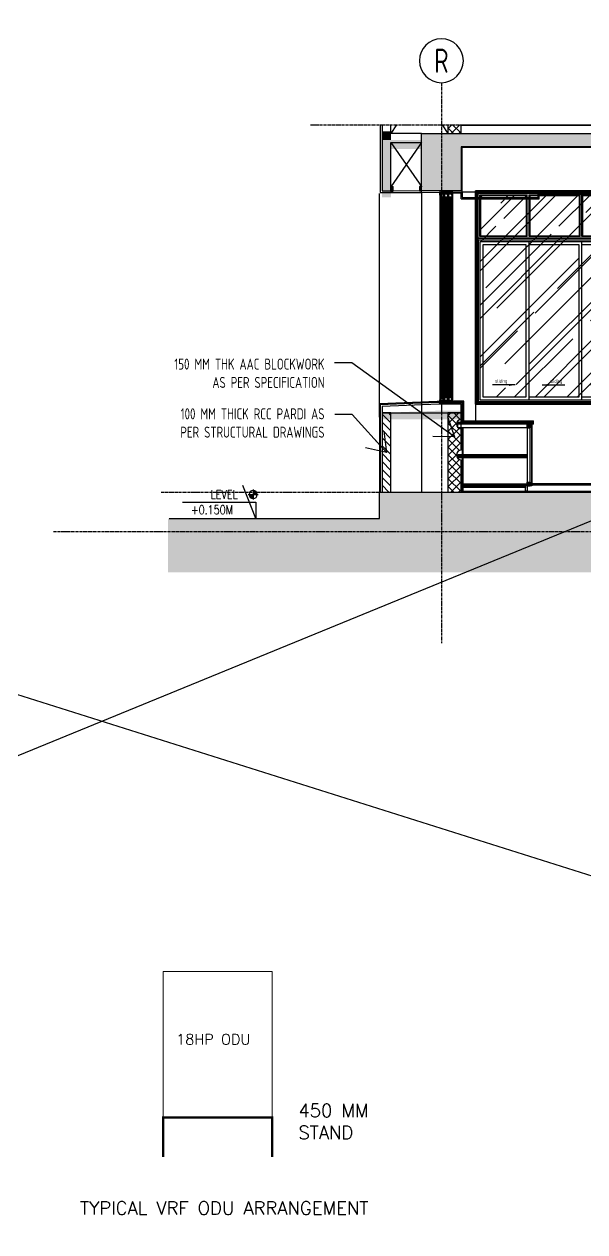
# Model space of a CAD drawing. Header units: millimetres. Extents: x -661525 to 498941, y 282148 to 1359693.
# Drawn here: x -233309 to -226932, y 964038 to 977760 of the extents above; entities that cross this region are included whole.
import ezdxf
from ezdxf.enums import TextEntityAlignment as Align

# ---------------------------------------------------------------- set-up
doc = ezdxf.new("R2010")
doc.units = ezdxf.units.MM
doc.header["$LTSCALE"] = 2.5
doc.linetypes.add('CENTER', pattern=[2, 1.25, -0.25, 0.25, -0.25])
doc.layers.get('0').update_dxf_attribs({"linetype": 'CONTINUOUS'})
for name, color, linetype in [('00', 5, 'CONTINUOUS'), ('A-ALU-SECTION', 11, 'CONTINUOUS'), ('A-ANNO-DIMS', 11, 'CONTINUOUS'), ('A-ANNO-GRID', 5, 'CENTER'), ('A-ANNO-LEVL', 7, 'CONTINUOUS'), ('A-COLS', 7, 'CONTINUOUS'), ('A-COLS-PATT', 252, 'CONTINUOUS'), ('A-ELEV', 8, 'CONTINUOUS'), ('A-ELEV-MEDM', 34, 'CONTINUOUS'), ('A-ELEV-THIN', 8, 'CONTINUOUS'), ('A-ELEV-VERY-THIN', 5, 'CONTINUOUS'), ('A-FLOR-OPEN', 6, 'CONTINUOUS'), ('A-GLAZ', 5, 'CONTINUOUS'), ('A-SECT', 1, 'CONTINUOUS'), ('A-WALL', 8, 'CONTINUOUS'), ('A-WALL-JAMB', 11, 'CONTINUOUS'), ('A-WALL-PATT-200', 5, 'CONTINUOUS'), ('A-WALL-PLAS', 8, 'CONTINUOUS'), ('I-ANNO-NOTE', 11, 'CONTINUOUS'), ('I-ELEV-HEVY', 4, 'CONTINUOUS'), ('I-ELEV-LITE', 8, 'CONTINUOUS'), ('I-GLAZ', 9, 'CONTINUOUS'), ('I-SECT', 3, 'CONTINUOUS'), ('I-SECT-MEDM', 4, 'CONTINUOUS'), ('STONE', 9, 'CONTINUOUS'), ('vemcpl-ahu', 6, 'CONTINUOUS')]:
    doc.layers.add(name, color=color, linetype=linetype)
for name, color, linetype, lineweight in [('Elevation Dark - Cill-Staircase', 4, 'CONTINUOUS', 30), ('Elevation Light - Plaster-Tile Drop', 8, 'CONTINUOUS', 18), ('vemcpl-comment', 255, 'CONTINUOUS', 5), ('VEMCPL-ODU', 6, 'CONTINUOUS', 0), ('Wall - Stone Hatch', 252, 'CONTINUOUS', 13)]:
    doc.layers.add(name, color=color, linetype=linetype, lineweight=lineweight)
doc.styles.add('COMPLEX', font='complex.shx', dxfattribs={"width": 0.8})
doc.styles.add('ISOCP', font='isocp.shx', dxfattribs={"width": 0.8})
doc.styles.add('ROMANS', font='romans.shx', dxfattribs={"height": 125})
doc.styles.get("Standard").update_dxf_attribs({"font": 'txt.shx', "height": 1})
doc.dimstyles.new('D-outside 1-20', dxfattribs={"dimscale": 20, "dimtxt": 3.5, "dimasz": 1.25, "dimexe": 0.5, "dimexo": 0, "dimgap": 0.1, "dimtad": 0, "dimdec": 0, "dimdsep": 46, "dimtxsty": 'Standard', "dimcen": 3, "dimdle": 50, "dimclrd": 252, "dimclre": 252, "dimclrt": 256, "dimadec": 0, "dimazin": 0, "dimtfac": 1, "dimtdec": 0, "dimtmove": 2, "dimatfit": 2, "dimfxl": 1, "dimlwd": -1, "dimlwe": -1, "dimarcsym": 0})
doc.dimstyles.new('TICK100', dxfattribs={"dimtxt": 250, "dimasz": 200, "dimexe": 150, "dimexo": 10, "dimgap": 50, "dimtad": 0, "dimdec": 0, "dimrnd": 5, "dimzin": 1, "dimdsep": 46, "dimtxsty": 'COMPLEX', "dimblk1": 'ARCHTICK', "dimblk2": 'ARCHTICK', "dimsah": 1, "dimcen": 0.09375, "dimdle": 150, "dimclrd": 11, "dimclre": 11, "dimclrt": 7, "dimadec": 0, "dimazin": 0, "dimtfac": 1, "dimtdec": 0, "dimtofl": 0, "dimtmove": 0, "dimatfit": 3, "dimldrblk": 'OPEN90', "dimfxl": 1, "dimtolj": 1, "dimtzin": 1, "dimarcsym": 0})

# ---------------------------------------------------------------- blocks, each defined once
blk = doc.blocks.new('floor 1')
at = {"layer": 'Elevation Light - Plaster-Tile Drop'}
h = blk.add_hatch(dxfattribs=at)
h.set_pattern_fill('AR-SAND', color=256, style=0)
h.set_pattern_definition([(37.5, (3830731.42, 983927.553), (-1.60003, 48.94132), [0, -38.608, 0, -43.18, 0, -41.275]), (7.5, (3830731.42, 983927.553), (44.95233, 71.6825), [0, -20.828, 0, -34.798, 0, -13.335]), (327.5, (3830700.177, 983927.553), (79.09924, 0.14372), [0, -12.7, 0, -45.72, 0, -59.69]), (317.5, (3830700.18, 983927.55), (76.35565, 22.29293), [0, -6.35, 0, -29.972, 0, -34.29])])
h.paths.add_polyline_path([(3830756, 984018), (3830731, 984018), (3830731, 983928), (3830756, 983928)])
h.paths.add_polyline_path([(3841805, 983928), (3841805, 984018), (3830756, 984018), (3830756, 983928)])
at = {"layer": 'A-ELEV-VERY-THIN'}
for points in [[(3834343, 984113), (3831536, 984113), (3831536, 984103), (3842297, 984103)], [(3836219, 984113), (3831536, 984113)], [(3842299, 984103), (3842299, 984113), (3831536, 984113)], [(3831540, 984103), (3836219, 984103)], [(3836387, 984103), (3842297, 984103)]]:
    blk.add_lwpolyline(points, dxfattribs=at)
at = {"layer": 'A-SECT', "color": 11}
for points in [[(3830731, 984028), (3842304, 984028), (3842304, 984018), (3830731, 984018)], [(3830753, 984073), (3830743, 984073), (3830743, 984028), (3830753, 984028)], [(3842304, 984103), (3842294, 984103), (3842294, 984028), (3842304, 984028)]]:
    blk.add_lwpolyline(points, close=True, dxfattribs=at)
at = {"layer": 'A-WALL-PLAS'}
blk.add_lwpolyline([(3831536, 984113), (3831536, 984103)], dxfattribs=at)
blk = doc.blocks.new('W13-144-SECTION')
at = {"layer": 'Wall - Stone Hatch'}
h = blk.add_hatch(dxfattribs=at)
h.set_pattern_fill('ANSI36', color=256, scale=0.8, angle=270, style=0)
h.set_pattern_definition([(315, (339769.6994, 1020410.4174), (4.9391409, -1.3470384), [6.35, -1.27, 0, -1.27])])
h.paths.add_polyline_path([(347636, 1023305), (347492, 1023305), (347492, 1023330), (347636, 1023330)])
h.paths.add_polyline_path([(347633, 1023308), (347495, 1023308), (347495, 1023327), (347633, 1023327)], flags=16)
h = blk.add_hatch(dxfattribs=at)
h.set_pattern_fill('ANSI36', color=256, scale=0.8, angle=-90, style=0)
h.set_pattern_definition([(225, (347635.5302, 1024265.2113), (-4.9391409, -1.3470384), [6.35, -1.27, 0, -1.27])])
h.paths.add_polyline_path([(347633, 1020927), (347495, 1020927), (347495, 1020908), (347633, 1020908)], flags=16)
h.paths.add_polyline_path([(347636, 1020930), (347492, 1020930), (347492, 1020905), (347636, 1020905)])
at = {"layer": 'A-ALU-SECTION'}
for points in [[(347502, 1023246), (347502, 1023248), (347499, 1023248), (347499, 1023258), (347532, 1023258), (347532, 1023248), (347529, 1023248), (347529, 1023246), (347534, 1023246), (347534, 1023296), (347498, 1023296), (347498, 1023246), (347502, 1023246)], [(347532, 1023259), (347532, 1023295), (347499, 1023295), (347499, 1023259), (347532, 1023259)], [(347550, 1023246), (347550, 1023248), (347547, 1023248), (347547, 1023258), (347580, 1023258), (347580, 1023248), (347577, 1023248), (347577, 1023246), (347582, 1023246), (347582, 1023296), (347546, 1023296), (347546, 1023246), (347550, 1023246)], [(347580, 1023259), (347580, 1023295), (347547, 1023295), (347547, 1023259), (347580, 1023259)], [(347607, 1023246), (347607, 1023248), (347595, 1023248), (347595, 1023258), (347628, 1023258), (347628, 1023248), (347616, 1023248), (347616, 1023246), (347630, 1023246), (347630, 1023296), (347594, 1023296), (347594, 1023246), (347607, 1023246)], [(347628, 1023259), (347628, 1023295), (347595, 1023295), (347595, 1023259), (347628, 1023259)], [(347529, 1020988), (347529, 1020989), (347534, 1020989), (347534, 1020939), (347517, 1020939), (347517, 1020941), (347532, 1020941), (347532, 1020951), (347499, 1020951), (347499, 1020941), (347515, 1020941), (347515, 1020939), (347498, 1020939), (347498, 1020989), (347502, 1020989), (347502, 1020988), (347499, 1020988), (347499, 1020978), (347532, 1020978), (347532, 1020988), (347529, 1020988)], [(347532, 1020976), (347532, 1020952), (347499, 1020952), (347499, 1020976), (347532, 1020976)], [(347577, 1020988), (347577, 1020989), (347582, 1020989), (347582, 1020939), (347565, 1020939), (347565, 1020941), (347580, 1020941), (347580, 1020951), (347547, 1020951), (347547, 1020941), (347562, 1020941), (347562, 1020939), (347546, 1020939), (347546, 1020989), (347550, 1020989), (347550, 1020988), (347547, 1020988), (347547, 1020978), (347580, 1020978), (347580, 1020988), (347577, 1020988)], [(347580, 1020976), (347580, 1020952), (347547, 1020952), (347547, 1020976), (347580, 1020976)], [(347616, 1020988), (347616, 1020989), (347630, 1020989), (347630, 1020939), (347613, 1020939), (347613, 1020941), (347628, 1020941), (347628, 1020951), (347595, 1020951), (347595, 1020941), (347610, 1020941), (347610, 1020939), (347594, 1020939), (347594, 1020989), (347607, 1020989), (347607, 1020988), (347595, 1020988), (347595, 1020978), (347628, 1020978), (347628, 1020988), (347616, 1020988)], [(347628, 1020976), (347628, 1020952), (347595, 1020952), (347595, 1020976), (347628, 1020976)]]:
    blk.add_lwpolyline(points, dxfattribs=at)
blk.add_lwpolyline([(347615, 1020983), (347615, 1023252), (347609, 1023252), (347609, 1020983)], close=True, dxfattribs=at)
at = {"layer": 'A-ELEV-MEDM'}
for centre, start, end in [((347504, 1023250), 89.7072, 270.2919), ((347504, 1023247), 89.1225, 270.8766), ((347504, 1023244), 89.1225, 270.8766), ((347528, 1023250), 269.7072, 90.2919), ((347528, 1023247), 269.1225, 90.8766), ((347528, 1023244), 269.1225, 90.8766), ((347552, 1023250), 89.7072, 270.2919), ((347552, 1023247), 89.1225, 270.8766), ((347552, 1023244), 89.1225, 270.8766), ((347576, 1023250), 269.7072, 90.2919), ((347576, 1023247), 269.1225, 90.8766), ((347576, 1023244), 269.1225, 90.8766), ((347609, 1023250), 89.7072, 270.2919), ((347609, 1023247), 89.1225, 270.8766), ((347609, 1023244), 89.1225, 270.8766), ((347615, 1023250), 269.7072, 90.2919), ((347615, 1023247), 269.1225, 90.8766), ((347615, 1023244), 269.1225, 90.8766), ((347504, 1020991), 89.1234, 270.8775), ((347504, 1020989), 89.1234, 270.8775), ((347504, 1020986), 89.7081, 270.2928), ((347528, 1020991), 269.1234, 90.8775), ((347528, 1020989), 269.1234, 90.8775), ((347528, 1020986), 269.7081, 90.2928), ((347552, 1020991), 89.1234, 270.8775), ((347552, 1020989), 89.1234, 270.8775), ((347552, 1020986), 89.7081, 270.2928), ((347576, 1020991), 269.1234, 90.8775), ((347576, 1020989), 269.1234, 90.8775), ((347575, 1020986), 269.7081, 90.2928), ((347609, 1020991), 89.1225, 270.8766), ((347609, 1020989), 89.1225, 270.8766), ((347609, 1020986), 89.7072, 270.2919), ((347615, 1020991), 269.1234, 90.8775), ((347615, 1020989), 269.1234, 90.8775), ((347615, 1020986), 269.7081, 90.2928)]:
    blk.add_arc(centre, 1.34, start, end, dxfattribs=at)
at = {"layer": 'A-ELEV-THIN'}
for p, q in [((347492, 1023279), (347492, 1020956)), ((347495, 1023308), (347633, 1023327)), ((347495, 1023327), (347633, 1023308)), ((347498, 1023279), (347498, 1020956)), ((347534, 1023279), (347534, 1020956)), ((347546, 1023279), (347546, 1020956)), ((347582, 1023279), (347582, 1020956)), ((347594, 1023279), (347594, 1020956)), ((347630, 1023279), (347630, 1020989)), ((347636, 1023279), (347636, 1020956)), ((347495, 1020927), (347633, 1020908)), ((347495, 1020908), (347633, 1020927))]:
    blk.add_line(p, q, dxfattribs=at)
at = {"layer": 'A-GLAZ'}
for points in [[(347504, 1020983), (347504, 1023252), (347510, 1023252), (347510, 1020983)], [(347528, 1020983), (347528, 1023252), (347522, 1023252), (347522, 1020983)], [(347552, 1020983), (347552, 1023252), (347558, 1023252), (347558, 1020983)], [(347576, 1020983), (347576, 1023252), (347570, 1023252), (347570, 1020983)]]:
    blk.add_lwpolyline(points, close=True, dxfattribs=at)
at = {"layer": 'A-WALL-JAMB'}
for points in [[(347636, 1023305), (347492, 1023305), (347492, 1023330), (347636, 1023330), (347636, 1023305)], [(347636, 1020930), (347492, 1020930), (347492, 1020905), (347636, 1020905), (347636, 1020930)]]:
    blk.add_lwpolyline(points, dxfattribs=at)
for points in [[(347633, 1023308), (347495, 1023308), (347495, 1023327), (347633, 1023327)], [(347633, 1020927), (347495, 1020927), (347495, 1020908), (347633, 1020908)]]:
    blk.add_lwpolyline(points, close=True, dxfattribs=at)
at = {"layer": 'I-SECT'}
for points in [[(347589, 1023300), (347634, 1023300), (347634, 1023289), (347630, 1023289), (347630, 1023285), (347632, 1023285), (347632, 1023287), (347634, 1023287), (347634, 1023281), (347632, 1023281), (347632, 1023283), (347630, 1023283), (347630, 1023279), (347636, 1023279), (347636, 1023305), (347634, 1023305), (347634, 1023302), (347589, 1023302), (347589, 1023305), (347587, 1023305), (347587, 1023302), (347541, 1023302), (347541, 1023305), (347539, 1023305), (347539, 1023302), (347494, 1023302), (347494, 1023305), (347492, 1023305), (347492, 1023279), (347498, 1023279), (347498, 1023283), (347496, 1023283), (347496, 1023281), (347494, 1023281), (347494, 1023287), (347496, 1023287), (347496, 1023285), (347498, 1023285), (347498, 1023289), (347494, 1023289), (347494, 1023300), (347539, 1023300), (347539, 1023289), (347534, 1023289), (347534, 1023285), (347536, 1023285), (347536, 1023287), (347539, 1023287), (347539, 1023281), (347536, 1023281), (347536, 1023283), (347534, 1023283), (347534, 1023279), (347546, 1023279), (347546, 1023283), (347544, 1023283), (347544, 1023281), (347541, 1023281), (347541, 1023287), (347544, 1023287), (347544, 1023285), (347546, 1023285), (347546, 1023289), (347541, 1023289), (347541, 1023300), (347587, 1023300), (347587, 1023289), (347582, 1023289), (347582, 1023285), (347584, 1023285), (347584, 1023287), (347587, 1023287), (347587, 1023281), (347584, 1023281), (347584, 1023283), (347582, 1023283), (347582, 1023279), (347594, 1023279), (347594, 1023283), (347592, 1023283), (347592, 1023281), (347589, 1023281), (347589, 1023287), (347592, 1023287), (347592, 1023285), (347594, 1023285), (347594, 1023289), (347589, 1023289), (347589, 1023300)], [(347612, 1020946), (347612, 1020935), (347634, 1020935), (347634, 1020946), (347630, 1020946), (347630, 1020950), (347632, 1020950), (347632, 1020948), (347634, 1020948), (347634, 1020954), (347632, 1020954), (347632, 1020952), (347630, 1020952), (347630, 1020956), (347636, 1020956), (347636, 1020930), (347634, 1020930), (347634, 1020933), (347589, 1020933), (347589, 1020930), (347587, 1020930), (347587, 1020933), (347541, 1020933), (347541, 1020930), (347539, 1020930), (347539, 1020933), (347494, 1020933), (347494, 1020930), (347492, 1020930), (347492, 1020956), (347498, 1020956), (347498, 1020952), (347496, 1020952), (347496, 1020954), (347494, 1020954), (347494, 1020948), (347496, 1020948), (347496, 1020950), (347498, 1020950), (347498, 1020946), (347494, 1020946), (347494, 1020935), (347515, 1020935), (347515, 1020946)], [(347517, 1020946), (347517, 1020935), (347539, 1020935), (347539, 1020946), (347534, 1020946), (347534, 1020950), (347536, 1020950), (347536, 1020948), (347539, 1020948), (347539, 1020954), (347536, 1020954), (347536, 1020952), (347534, 1020952), (347534, 1020956), (347546, 1020956), (347546, 1020952), (347544, 1020952), (347544, 1020954), (347541, 1020954), (347541, 1020948), (347544, 1020948), (347544, 1020950), (347546, 1020950), (347546, 1020946), (347541, 1020946), (347541, 1020935), (347563, 1020935), (347563, 1020946)], [(347565, 1020946), (347565, 1020935), (347587, 1020935), (347587, 1020946), (347582, 1020946), (347582, 1020950), (347584, 1020950), (347584, 1020948), (347587, 1020948), (347587, 1020954), (347584, 1020954), (347584, 1020952), (347582, 1020952), (347582, 1020956), (347594, 1020956), (347594, 1020952), (347592, 1020952), (347592, 1020954), (347589, 1020954), (347589, 1020948), (347592, 1020948), (347592, 1020950), (347594, 1020950), (347594, 1020946), (347589, 1020946), (347589, 1020935)], [(347589, 1020935), (347610, 1020935), (347610, 1020946)]]:
    blk.add_lwpolyline(points, dxfattribs=at)
for centre in [(347516, 1020948), (347564, 1020948), (347611, 1020948)]:
    blk.add_arc(centre, 1.61, 308.4693, 231.5307, dxfattribs=at)
blk = doc.blocks.new('A$C49135F2E')
at = {"layer": 'I-SECT-MEDM'}
h = blk.add_hatch(dxfattribs=at)
h.set_pattern_fill('AR-SAND', color=256, scale=0.2, style=0)
h.set_pattern_definition([(37.5, (4355.703, -124), (-0.320006, 9.788265), [0, -7.7216, 0, -8.636, 0, -8.255]), (7.5, (4355.703, -124), (8.990466, 14.336502), [0, -4.1656, 0, -6.9596, 0, -2.667]), (327.5, (4349.455, -124), (15.819847, 0.028744), [0, -2.54, 0, -9.144, 0, -11.938]), (317.5, (4349.455, -124), (15.27113, 4.458586), [0, -1.27, 0, -5.9944, 0, -6.858])])
h.paths.add_polyline_path([(749, -112), (-38, -112), (-38, -132), (749, -132)])
at = {"layer": 'Wall - Stone Hatch'}
h = blk.add_hatch(dxfattribs=at)
h.set_pattern_fill('ANSI36', color=256, style=0)
h.set_pattern_definition([(45, (2143.2715, 115), (1.683798, 6.173926), [7.9375, -1.5875, 0, -1.5875])])
edge = h.paths.add_edge_path()
edge.add_line((28, 130), (-100, 130))
edge.add_line((-100, 130), (-100, 112))
edge.add_line((-100, 112), (30, 112))
edge.add_line((30, 112), (30, 128))
edge.add_arc((28, 128), 2, 0, 90)
h = blk.add_hatch(dxfattribs=at)
h.set_pattern_fill('ANSI36', color=256, style=0)
h.set_pattern_definition([(45, (328953.3177, -841383.1953), (1.683798023, 6.173926083), [7.9375, -1.5875, 0, -1.5875])])
h.paths.add_polyline_path([(24, 112), (24, 106), (30, 106), (30, -94), (18, -94), (18, 100), (18, 112)])
h = blk.add_hatch(dxfattribs=at)
h.set_pattern_fill('ANSI36', color=256, style=0)
h.set_pattern_definition([(45, (328959.3177, -841407.3053), (1.683798023, 6.173926083), [7.9375, -1.5875, 0, -1.5875])])
edge = h.paths.add_edge_path()
edge.add_line((20, -94), (821, -94))
edge.add_arc((773, -112), 50.9, 0, 20.6893, ccw=False)
edge.add_line((824, -112), (771, -112))
edge.add_line((771, -112), (20, -112))
edge.add_line((20, -112), (20, -94))
edge = h.paths.add_edge_path()
edge.add_line((749, -124), (749, -112))
edge.add_line((749, -112), (824, -112))
edge.add_arc((773, -112), 50.9, -20.6893, 0, ccw=False)
edge.add_line((821, -130), (749, -130))
edge.add_line((749, -130), (749, -124))
h = blk.add_hatch(dxfattribs=at)
h.set_pattern_fill('ANSI36', color=256, scale=2, angle=90, style=0)
h.set_pattern_definition([(135, (4355.703, -504), (-12.347852, 3.367596), [15.875, -3.175, 0, -3.175])])
h.paths.add_polyline_path([(749, -474), (-38, -474), (-38, -514), (749, -514)])
h = blk.add_hatch(dxfattribs=at)
h.set_pattern_fill('ANSI36', color=256, scale=2, angle=90, style=0)
h.set_pattern_definition([(135, (4370.4176, -839), (-12.347852, 3.367596), [15.875, -3.175, 0, -3.175])])
h.paths.add_polyline_path([(731, -809), (0, -809), (0, -849), (731, -849)])
at = {"layer": '00', "color": 8}
for points in [[(784, -130), (749, -172), (784, -172), (749, -130)], [(784, -790), (749, -832), (784, -832), (749, -790)]]:
    blk.add_lwpolyline(points, dxfattribs=at)
at = {"layer": 'A-COLS', "color": 8}
blk.add_line((804, -832), (784, -832), dxfattribs=at)
at = {"layer": 'A-ELEV'}
for p, q in [((800, -130), (782, -130)), ((749, -172), (749, -809))]:
    blk.add_line(p, q, dxfattribs=at)
for points in [[(803, -137), (803, -819), (785, -819), (785, -137)], [(803, -137), (785, -137)]]:
    blk.add_lwpolyline(points, dxfattribs=at)
at = {"layer": 'A-SECT'}
for p, q in [((749, -132), (749, -172)), ((749, -172), (-38, -172))]:
    blk.add_line(p, q, dxfattribs=at)
for points in [[(-38, -474), (749, -474), (749, -514), (-38, -514)], [(731, -849), (0, -849), (0, -809), (731, -809)], [(749, -894), (731, -894), (731, -809), (749, -809)]]:
    blk.add_lwpolyline(points, close=True, dxfattribs=at)
at = {"layer": 'A-WALL'}
blk.add_line((0, -75), (0, 96), dxfattribs=at)
for points in [[(0, -187), (0, -425)], [(0, -537), (0, -904)]]:
    blk.add_lwpolyline(points, dxfattribs=at)
for centre in [(4, -131), (4, -481)]:
    blk.add_arc(centre, 56.3, 93.9102, 266.0898, dxfattribs=at)
at = {"layer": 'A-WALL-PLAS'}
for p, q in [((12, 106), (-100, 106)), ((12, 106), (12, -112)), ((18, 100), (18, 112)), ((18, 100), (18, -94)), ((12, -164), (12, -474)), ((12, -514), (12, -809))]:
    blk.add_line(p, q, dxfattribs=at)
at = {"layer": 'Elevation Dark - Cill-Staircase'}
blk.add_lwpolyline([(28, 130), (-100, 130), (-100, 112), (30, 112), (30, 128, 0.414214)], format="xyb", close=True, dxfattribs=at)
at = {"layer": 'I-ELEV-HEVY'}
for points in [[(30, -94), (30, 106), (24, 106), (24, 112)], [(24, -474), (24, -164)], [(24, -809), (24, -514)]]:
    blk.add_lwpolyline(points, dxfattribs=at)
at = {"layer": 'I-ELEV-LITE'}
for p, q in [((784, -136), (804, -136)), ((784, -832), (784, -137)), ((785, -137), (784, -137)), ((804, -832), (804, -136)), ((803, -819), (794, -819))]:
    blk.add_line(p, q, dxfattribs=at)
at = {"layer": 'I-SECT'}
for points in [[(784, -172), (749, -172), (749, -130), (784, -130)], [(803, -149), (785, -149), (785, -137), (803, -137)], [(784, -832), (749, -832), (749, -790), (784, -790)], [(803, -831), (785, -831), (785, -819), (803, -819)]]:
    blk.add_lwpolyline(points, close=True, dxfattribs=at)
at = {"layer": 'I-SECT-MEDM'}
for p, q in [((-38, -112), (824, -112)), ((824, -112), (-38, -112)), ((-38, -112), (-38, -132)), ((749, -132), (-38, -132)), ((18, -94), (821, -94)), ((20, -112), (20, -94)), ((749, -132), (749, -112)), ((749, -112), (824, -112)), ((821, -130), (749, -130)), ((24, -809), (12, -809))]:
    blk.add_line(p, q, dxfattribs=at)
at = {"layer": 'I-SECT-MEDM', "color": 5}
blk.add_line((24, -809), (25, -809), dxfattribs=at)
at = {"layer": 'I-SECT-MEDM'}
for start, end in [(0, 20.6893), (339.3107, 0)]:
    blk.add_arc((773, -112), 50.9, start, end, dxfattribs=at)
at = {"layer": 'STONE'}
blk.add_line((-38, -172), (-38, -132), dxfattribs=at)
blk = doc.blocks.new('COLNUM')
at = {"linetype": 'Continuous'}
blk.add_circle((0, 0), 500, dxfattribs=at)
at = {"color": 7, "linetype": 'Continuous', "style": 'ISOCP', "width": 0.8}
blk.add_attdef('X', text='', height=550, dxfattribs=at).set_placement((0, 0), align=Align.MIDDLE_CENTER)
blk = doc.blocks.new('L')
h = blk.add_hatch(color=0)
h.paths.add_polyline_path([(0.068, 0), (0, 0), (0, -0.068, 0.414214)])
h.paths.add_polyline_path([(0, 0.068, 0.414214), (-0.068, 0), (0, 0)])
at = {"color": 0}
for p, q in [((0.085, 0), (-0.085, 0)), ((0, 0.085), (0, -0.085))]:
    blk.add_line(p, q, dxfattribs=at)
blk.add_circle((0, 0), 0.0683, dxfattribs=at)
blk = doc.blocks.new('WATER LVL')
blk.add_lwpolyline([(837, 0), (-837, 0), (-837, -375), (-537, 375)])
at = {"layer": '00', "xscale": 1371.803835285835, "yscale": 1371.803835285835, "zscale": 1371.803835285835}
blk.add_blockref('L', (-774, 172), dxfattribs=at)
at = {"style": 'COMPLEX', "width": 0.8}
for p in [(-529, 75), (-529, -273)]:
    blk.add_attdef('WATER', p, '', height=200, dxfattribs=at)
blk = doc.blocks.new('w16')
at = {"layer": 'I-GLAZ'}
h = blk.add_hatch(dxfattribs=at)
h.set_pattern_fill('AR-RROOF', color=251, scale=15, angle=45)
h.set_pattern_definition([(45, (98417.15, -36383.95), (323.2892, 862.1046), [5715, -762, 1905, -381]), (45, (98640.76, -35890.93), (-627.72, 88.9045), [1143, -125.73, 2286, -285.75]), (45, (98322.85, -36020.25), (1220.4168, 1581.4231), [3048, -533.4, 1524, -381])])
h.paths.add_polyline_path([(-1742, 2367), (-84, 2367), (-84, 84), (-1742, 84)])
at = {"layer": 'A-ELEV-THIN'}
for p, q in [((-1210, 1907), (-1210, 2374)), ((-1189, 1907), (-1189, 2374)), ((-610, 1907), (-610, 2374)), ((-589, 1907), (-589, 2374)), ((-1222, 84), (-1222, 1811)), ((-1189, 51), (-1189, 1844)), ((-622, 84), (-622, 1811)), ((-589, 51), (-589, 1844))]:
    blk.add_line(p, q, dxfattribs=at)
for points in [[(-1800, 2425), (0, 2425), (0, 0), (-1800, 0)], [(-1800, 0), (0, 0), (0, 2425), (-1800, 2425)], [(-1788, 12), (-12, 12), (-12, 2413), (-1788, 2413)], [(-1775, 25), (-25, 25), (-25, 2400), (-1775, 2400)], [(-30, 1886), (-1770, 1886), (-1770, 2395), (-30, 2395)], [(-1770, 1886), (-30, 1886), (-30, 1865), (-1770, 1865)], [(-1770, 30), (-30, 30), (-30, 1865), (-1770, 1865)], [(-1749, 51), (-51, 51), (-51, 1844), (-1749, 1844)]]:
    blk.add_lwpolyline(points, close=True, dxfattribs=at)
for points in [[(-1210, 1907), (-1749, 1907), (-1749, 2374), (-1210, 2374)], [(-1210, 1907), (-1218, 1914), (-1218, 2367), (-1210, 2374), (-1218, 2367), (-1742, 2367), (-1749, 2374), (-1742, 2367), (-1742, 1914), (-1749, 1907), (-1742, 1914), (-1218, 1914)], [(-1189, 2374), (-610, 2374)], [(-610, 1907), (-618, 1914), (-618, 2367), (-610, 2374), (-618, 2367), (-1182, 2367), (-1189, 2374), (-1182, 2367), (-1182, 1914), (-1189, 1907), (-1182, 1914), (-618, 1914)], [(-589, 2374), (-51, 2374), (-51, 1907), (-589, 1907)], [(-51, 1907), (-58, 1914), (-58, 2367), (-51, 2374), (-58, 2367), (-582, 2367), (-589, 2374), (-582, 2367), (-582, 1914), (-589, 1907), (-582, 1914), (-58, 1914)], [(-1222, 1811), (-1716, 1811), (-1716, 84), (-1222, 84)], [(-610, 1907), (-1189, 1907)], [(-622, 1811), (-1189, 1811)], [(-589, 84), (-84, 84), (-84, 1811), (-589, 1811)], [(-1189, 84), (-622, 84)]]:
    blk.add_lwpolyline(points, dxfattribs=at)
at = {"layer": 'I-ANNO-NOTE', "color": 7, "ltscale": 0.5, "char_height": 40, "width": 118.44, "style": 'ISOCP'}
for insert, attachment_point in [((-1436, 256), 6), ((-952, 256), 4), ((-397, 256), 4)]:
    blk.add_mtext('sliding', dxfattribs=dict(at, insert=insert, attachment_point=attachment_point))
at = {"layer": 'I-ANNO-NOTE'}
for points in [[(-1347, 219), (-1605, 219)], [(-1041, 219), (-783, 219)], [(-486, 219), (-228, 219)]]:
    blk.add_leader(points, dimstyle='D-outside 1-20', override={"dimasz": 3.58, "dimgap": 0.1, "dimtad": 0, "dimclrd": 256}, dxfattribs=at)

msp = doc.modelspace()

# ---------------------------------------------------------------- hatches: boundary and pattern name
at = {"layer": 'A-COLS-PATT'}
h = msp.add_hatch(color=256, dxfattribs=at)
h.dxf.hatch_style = 1
h.paths.add_polyline_path([(-229138.1, 976543.3), (-229238.1, 976543.3), (-229238.1, 976443.3), (-229138.1, 976443.3)])
h = msp.add_hatch(color=256, dxfattribs=at)
h.dxf.hatch_style = 1
h.paths.add_polyline_path([(-217006.5, 976517.4), (-217755.3, 976517.4), (-228788.1, 976517.4), (-228788.1, 975867.4), (-228338.1, 975867.4), (-228338.1, 976367.4), (-220244.3, 976367.4), (-220244.3, 975917.4), (-219794.3, 975917.4), (-219794.3, 976367.4), (-217227.9, 976367.4), (-217227.9, 975917.4), (-217006, 975917.4)])
h = msp.add_hatch(color=256, dxfattribs=at)
h.dxf.hatch_style = 1
h.paths.add_polyline_path([(-228788.1, 976443.3), (-229238.1, 976443.3), (-229238.1, 975793.3), (-229138.1, 975793.3), (-229138.1, 976343.3), (-228788.1, 976343.3)])
h = msp.add_hatch(color=256, dxfattribs=at)
h.dxf.hatch_style = 1
h.paths.add_polyline_path([(-228338.1, 973268.3), (-228338.1, 973368.3), (-228593.1, 973368.3), (-229238.1, 973343.3), (-229238.1, 973268.3)])
msp.add_hatch(color=256, dxfattribs=at).paths.add_polyline_path([(-216514.7, 971536.1), (-216514.7, 972448.6), (-229268.1, 972442.4), (-229268.1, 972142.4), (-231671.2, 972142.4), (-231671.2, 971529.9)])
at = {"layer": 'A-WALL-PATT-200'}
h = msp.add_hatch(dxfattribs=at)
h.set_pattern_fill('ANSI37', color=256, scale=20, style=0)
h.set_pattern_definition([(135, (3288678.075, 431250.294), (44.9012806, 44.9012806), []), (45, (3288678.075, 431250.294), (44.9012806, -44.9012806), [])])
h.paths.add_polyline_path([(-228338.1, 976617.4), (-228488.1, 976617.4), (-228488.1, 976517.4), (-228338.1, 976517.4)])
h = msp.add_hatch(dxfattribs=at)
h.set_pattern_fill('ANSI31,_O', color=256, scale=20)
h.set_pattern_definition([(135, (3288478.075, 431400.294), (44.9012806, 44.9012806), [])])
h.paths.add_polyline_path([(-229238.1, 973342.4), (-229138.1, 973342.4), (-229138.1, 972442.4), (-229238.1, 972442.4)])
h = msp.add_hatch(dxfattribs=at)
h.set_pattern_fill('ANSI37', color=256, scale=20, style=0)
h.set_pattern_definition([(135, (3288678.075, 431400.294), (44.9012806, 44.9012806), []), (45, (3288678.075, 431400.294), (44.9012806, -44.9012806), [])])
h.paths.add_polyline_path([(-228338.1, 972872.3), (-228376.1, 972872.3), (-228376.1, 972832.3), (-228338.1, 972832.3)])
h.paths.add_polyline_path([(-228376.1, 973214.3), (-228338.1, 973214.3), (-228338.1, 973234.3), (-228376.1, 973234.3)])
edge = h.paths.add_edge_path()
edge.add_arc((-228334.3, 973215.7), 56.3, 93.91021, 227.22628)
edge.add_line((-228372.5, 973174.3), (-228338.1, 973174.3))
edge.add_line((-228338.1, 973174.3), (-228338.1, 972921.8))
edge.add_arc((-228334.3, 972865.7), 56.3, 93.91021, 266.08979)
edge.add_line((-228338.1, 972809.5), (-228338.1, 972442.4))
edge.add_line((-228338.1, 972442.4), (-228488.1, 972442.4))
edge.add_line((-228488.1, 972442.4), (-228488.1, 973342.4))
edge.add_line((-228488.1, 973342.4), (-228338.1, 973342.4))
edge.add_line((-228338.1, 973342.4), (-228338.1, 973271.8))

# ---------------------------------------------------------------- linework, layer by layer
at = {"layer": 'A-ANNO-DIMS'}
for p, q in [((-228438.1, 975839.8), (-228438.1, 975853)), ((-228438.1, 975853), (-228326.4, 975853)), ((-228338.3, 975839.8), (-228438.1, 975839.8)), ((-228338.3, 975777.3), (-228338.3, 975839.8)), ((-228326.4, 975853), (-228326.4, 975789.3)), ((-228326.4, 975789.3), (-227463.1, 975789.3)), ((-227463.1, 975789.3), (-227463.1, 975839.3)), ((-227463.1, 975839.3), (-219634.3, 975839.3))]:
    msp.add_line(p, q, dxfattribs=at)
msp.add_lwpolyline([(-228338.3, 975777.3), (-227451.1, 975777.3), (-227451.1, 975827.3), (-219646.3, 975827.3), (-219646.3, 975777.3), (-217257.1, 975777.3), (-217257.1, 975899.1)], dxfattribs=at)
at = {"layer": 'A-ANNO-GRID', "ltscale": 10}
for p, q in [((-228563.1, 977095.3), (-228563.1, 970726.7)), ((-230050.7, 976617.4), (-214967.1, 976617.4)), ((-214993.7, 971992.4), (-232975.5, 971992.4))]:
    msp.add_line(p, q, dxfattribs=at)
msp.add_lwpolyline([(-231750.2, 972442.1), (-214967.1, 972445.9)], dxfattribs=at)
at = {"layer": 'A-COLS'}
for points in [[(-229238.1, 976617.4), (-229238.1, 976517.4), (-229138.1, 976517.4), (-229138.1, 976617.4)], [(-228338.1, 973342.4), (-228338.1, 973442.4), (-228593.1, 973442.4), (-229238.1, 973417.4), (-229238.1, 973342.4), (-228338.1, 973342.4)]]:
    msp.add_lwpolyline(points, dxfattribs=at)
at = {"layer": 'A-ELEV-THIN'}
for p, q in [((-228788.1, 975844.1), (-228788.1, 972442.4)), ((-228326.3, 975854.1), (-217157.2, 975854.1)), ((-228176.1, 975854.1), (-228176.1, 973252.3))]:
    msp.add_line(p, q, dxfattribs=at)
at = {"layer": 'A-FLOR-OPEN', "ltscale": 10}
for points in [[(-229073.1, 976617.4), (-229138.1, 976517.4)], [(-228553.1, 976617.4), (-228488.1, 976517.4)], [(-229138.1, 976417.4), (-228788.1, 975915)], [(-228788.1, 976417.4), (-229138.1, 975913.6)]]:
    msp.add_lwpolyline(points, dxfattribs=at)
at = {"layer": 'A-SECT', "color": 11}
msp.add_lwpolyline([(-228338.1, 976617.4), (-215632.1, 976617.4), (-215632.1, 976607.4), (-228338.1, 976607.4)], close=True, dxfattribs=at)
at = {"layer": 'A-SECT'}
for points in [[(-228788.1, 976517.4), (-229238.1, 976517.4), (-229238.1, 975867.4), (-229138.1, 975867.4), (-229138.1, 976417.4), (-228788.1, 976417.4), (-228788.1, 976517.4)], [(-220244.3, 976367.4), (-228338.1, 976367.4), (-228338.1, 975867.4), (-228788.1, 975867.4), (-228788.1, 976517.4), (-216988.8, 976517.4)], [(-231657.6, 972142.4), (-229268, 972142.4), (-229268, 972442.4), (-216514.7, 972442.4), (-216514.7, 971842.4), (-214940, 971842.4)]]:
    msp.add_lwpolyline(points, dxfattribs=at)
at = {"layer": 'A-SECT', "color": 4}
for points in [[(-228788.1, 975865), (-228788.1, 975915), (-228813.1, 975915), (-228813.1, 975865), (-228788.1, 975865)], [(-229113.1, 975863.6), (-229113.1, 975913.6), (-229138.1, 975913.6), (-229138.1, 975863.6), (-229113.1, 975863.6)], [(-229138.1, 975863.4), (-229138.1, 975847.4), (-228788.1, 975849), (-228788.1, 975865), (-229138.1, 975863.4)]]:
    msp.add_lwpolyline(points, dxfattribs=at)
at = {"layer": 'A-WALL'}
for points in [[(-228488.1, 976617.4), (-228488.1, 976517.4), (-228338.1, 976517.4)], [(-228338.1, 976517.4), (-228338.1, 976617.4)], [(-229138.1, 973342.4), (-229238.1, 973342.4), (-229238.1, 972442.4), (-229138.1, 972442.4), (-229138.1, 973342.4)], [(-228338.1, 972921.8), (-228338.1, 973342.4), (-228488.1, 973342.4), (-228488.1, 972442.4), (-228338.1, 972442.4)], [(-228338.1, 972442.4), (-228338.1, 972809.5)]]:
    msp.add_lwpolyline(points, dxfattribs=at)
at = {"layer": 'A-WALL-JAMB'}
msp.add_line((-229268.1, 973295.7), (-229268.1, 975837.4), dxfattribs=at)
at = {"layer": 'A-WALL-PLAS'}
for points in [[(-229258.1, 976617.4), (-229258.1, 975847.4), (-229138.1, 975847.4)], [(-228333.1, 975854.1), (-228326.3, 975854.1), (-228326.3, 976362.4), (-220249.3, 976362.4), (-220249.3, 975912.4), (-219789.3, 975912.4), (-219789.3, 976362.4), (-217232.4, 976362.4), (-217232.4, 975912.4), (-217001, 975912.4), (-217001, 976417.4)], [(-228788.1, 975849), (-228333.1, 975854.1)], [(-228592.1, 973462.4), (-228592.1, 973472.4), (-228610, 973472.4), (-229268.1, 973445.7), (-229268.1, 972442.4)], [(-228582.1, 973462.4), (-228609.7, 973462.4), (-229258.1, 973436.3), (-229258.1, 972442.4)]]:
    msp.add_lwpolyline(points, dxfattribs=at)
at = {"layer": 'I-SECT-MEDM'}
for points in [[(-228788.1, 975915), (-228813.1, 975865)], [(-228813.1, 975915), (-228788.1, 975865)], [(-229113.1, 975913.6), (-229138.1, 975863.6)], [(-229138.1, 975913.6), (-229113.1, 975863.6)]]:
    msp.add_lwpolyline(points, dxfattribs=at)
at = {"layer": 'vemcpl-ahu'}
for p, q in [((-257492.5, 977760.3), (-206368.5, 961609.7)), ((-213920.9, 977411.7), (-256214.4, 960099.3))]:
    msp.add_line(p, q, dxfattribs=at)
at = {"layer": 'vemcpl-comment', "color": 7, "const_width": 25}
msp.add_lwpolyline([(-231727.8, 964887.2), (-231727.8, 965337.2), (-230488.6, 965337.2), (-230488.6, 964887.2)], dxfattribs=at)
at = {"layer": 'VEMCPL-ODU'}
msp.add_lwpolyline([(-231727.8, 965337.2), (-231727.8, 966997.2), (-230488.6, 966997.2), (-230488.6, 965337.2)], close=True, dxfattribs=at)

# ---------------------------------------------------------------- block references
at = {"layer": 'A-ANNO-DIMS'}
for name, p in [('w16', (-226376.1, 973442.3)), ('A$C49135F2E', (-228338.1, 973346.3))]:
    msp.add_blockref(name, p, dxfattribs=at)
at = {"layer": 'A-ANNO-GRID'}
ref = msp.add_blockref('COLNUM', (-228563.1, 977345.3), dxfattribs=dict(at, xscale=-0.5, yscale=0.5, zscale=0.5, rotation=180))
ref.add_attrib('X', 'R', dxfattribs={"layer": '0', "color": 7, "linetype": 'Continuous', "height": 275, "style": 'ISOCP', "width": 0.8}).set_placement((-228563.1, 977345.3), align=Align.MIDDLE_CENTER)
msp.add_blockref('floor 1', (-4059069.4, -11575.2), dxfattribs=at)
at = {"layer": 'A-ANNO-LEVL'}
ref = msp.add_blockref('WATER LVL', (-231091.1, 972329.8), dxfattribs=dict(at, xscale=-0.4997623940465785, yscale=0.4997623940465785, zscale=0.4997623940465785))
ref.add_attrib('WATER', 'LEVEL', (-231188.4, 972367.2), dxfattribs={"layer": '0', "height": 99.95, "style": 'COMPLEX', "width": 0.8})
ref.add_attrib('WATER', '+0.150M', (-231413.1, 972193.1), dxfattribs={"layer": '0', "height": 99.95, "style": 'COMPLEX', "width": 0.8})
at = {"layer": 'A-ELEV-THIN', "xscale": -1}
msp.add_blockref('W13-144-SECTION', (119053.4, -47462.9), dxfattribs=at)

# ---------------------------------------------------------------- texts
at = {"layer": 'I-ANNO-NOTE', "color": 7, "ltscale": 0.5, "char_height": 125, "width": 1879.224, "attachment_point": 6, "style": 'ISOCP'}
for s, insert in [('150 MM THK AAC BLOCKWORK AS PER SPECIFICATION', (-229892.7, 973793.5)), ('100 MM THICK RCC PARDI AS PER STRUCTURAL DRAWINGS', (-229892.7, 973228.4))]:
    msp.add_mtext(s, dxfattribs=dict(at, insert=insert))
at = {"layer": 'vemcpl-ahu', "char_height": 150, "attachment_point": 1, "style": 'ROMANS'}
for s, insert, width in [('\\A1;450 MM STAND', (-230189.2, 965492.5), 1081.837), ('TYPICAL VRF ODU ARRANGEMENT', (-232672.8, 964383.7), 8418.849)]:
    msp.add_mtext(s, dxfattribs=dict(at, insert=insert, width=width))
at = {"layer": 'VEMCPL-ODU', "insert": (-226308.4, 966285.2), "char_height": 120, "width": 5270.474, "attachment_point": 3}
msp.add_mtext('\\pxql;{\\Fromans|c0;18HP ODU}', dxfattribs=at)

# ---------------------------------------------------------------- leaders
at = {"layer": 'A-ANNO-DIMS'}
for points in [[(-228414.5, 973072.3), (-229581, 973913.4), (-229779.1, 973913.4)], [(-229188.1, 972892.4), (-229577.9, 973326.1), (-229776.6, 973326.1)]]:
    msp.add_leader(points, dimstyle='TICK100', override={"dimtxt": 12.5, "dimgap": 3, "dimtad": 1, "dimclrd": 256}, dxfattribs=at)

doc.saveas('drawing.dxf')
